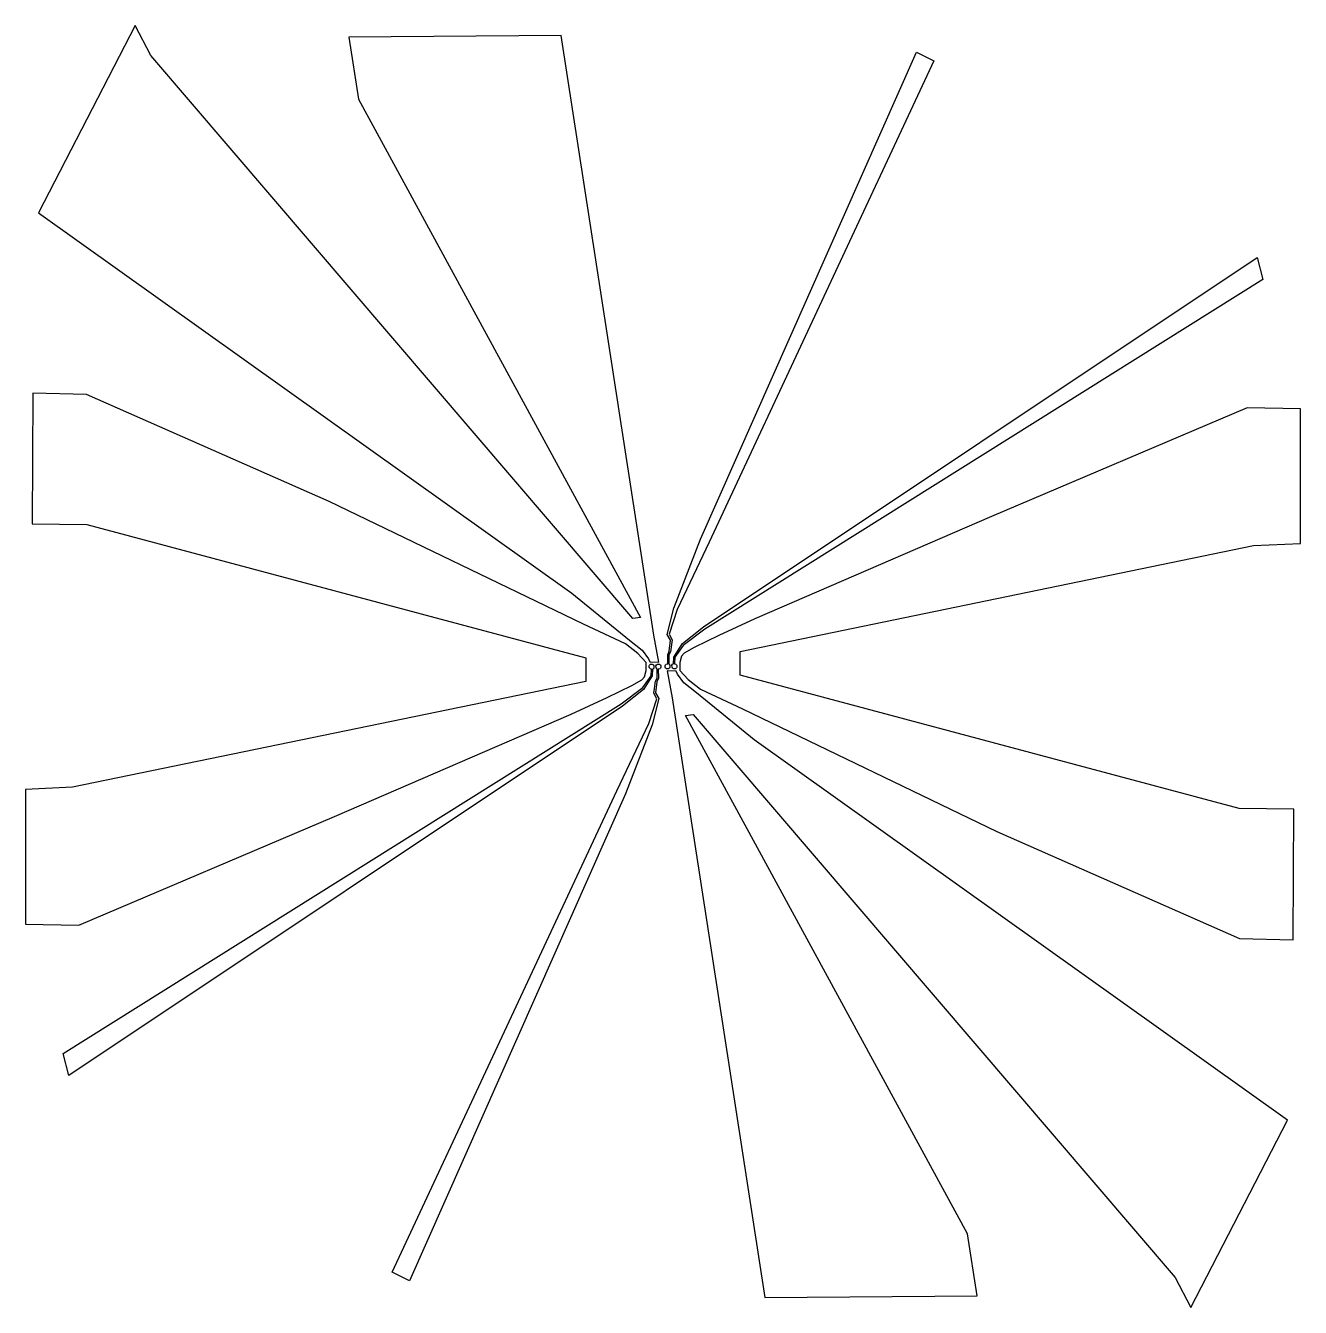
# Model space of a CAD drawing. Extents: x -12.4 to 12.4, y -12.5 to 12.5.
import ezdxf

# ---------------------------------------------------------------- set-up
doc = ezdxf.new("R2010")
doc.units = 13
doc.header["$MEASUREMENT"] = 0
for name, color, linetype in [('P1', 100, 'Continuous'), ('P2', 7, 'Continuous'), ('P3', 1, 'Continuous'), ('P4', 192, 'Continuous'), ('qpcL', 4, 'Continuous'), ('qpcR', 253, 'Continuous'), ('resL', 50, 'Continuous'), ('resR', 30, 'Continuous')]:
    doc.layers.add(name, color=color, linetype=linetype)

msp = doc.modelspace()

# ---------------------------------------------------------------- linework, layer by layer
at = {"layer": 'P1'}
for p, q in [((-0.263, 0.043), (-0.257, 0.059)), ((-0.262, 0.011), (-0.263, 0.043)), ((-0.255, -0.005), (-0.262, 0.011)), ((-0.257, 0.059), (-0.24, 0.074)), ((-0.24, 0.074), (-0.208, 0.074)), ((-0.208, 0.074), (-0.181, 0.06)), ((-0.181, 0.06), (-0.171, 0.046)), ((-0.171, 0.007), (-0.18, -0.012)), ((-0.171, 0.046), (-0.171, 0.007)), ((-0.386, -0.378), (-0.225, -0.15)), ((-0.204, -0.15), (-0.377, -0.42)), ((-0.242, -0.016), (-0.255, -0.005)), ((-0.221, -0.02), (-0.242, -0.016)), ((-0.225, -0.15), (-0.221, -0.02)), ((-0.199, -0.02), (-0.204, -0.15)), ((-0.18, -0.012), (-0.199, -0.02)), ((-0.813, -0.699), (-0.386, -0.378)), ((-0.377, -0.42), (-0.785, -0.743)), ((-0.377, -0.42), (-0.377, -0.42)), ((-11.696, -7.515), (-0.813, -0.699)), ((-0.785, -0.743), (-11.583, -7.948)), ((-11.583, -7.948), (-11.696, -7.515))]:
    msp.add_line(p, q, dxfattribs=at)
at = {"layer": 'P2'}
for p, q in [((-0.132, 0.044), (-0.12, 0.063)), ((-0.131, 0.01), (-0.132, 0.044)), ((-0.12, -0.008), (-0.131, 0.01)), ((-0.12, 0.063), (-0.101, 0.078)), ((-0.101, 0.078), (-0.062, 0.076)), ((-0.062, 0.076), (-0.045, 0.06)), ((-0.045, 0.06), (-0.036, 0.043)), ((-0.036, 0.017), (-0.042, -0.003)), ((-0.036, 0.043), (-0.036, 0.017)), ((-0.14, -0.255), (-0.111, -0.2)), ((-0.109, -0.016), (-0.12, -0.008)), ((-0.086, -0.2), (-0.115, -0.267)), ((-0.111, -0.2), (-0.109, -0.016)), ((-0.059, -0.013), (-0.088, -0.021)), ((-0.088, -0.021), (-0.086, -0.2)), ((-0.042, -0.003), (-0.059, -0.013)), ((-0.171, -0.491), (-0.14, -0.255)), ((-0.113, -0.597), (-0.171, -0.491)), ((-0.115, -0.267), (-0.142, -0.483)), ((-0.142, -0.483), (-0.078, -0.595)), ((-0.115, -0.267), (-0.115, -0.267)), ((-0.269, -1.082), (-0.113, -0.597)), ((-0.078, -0.595), (-0.209, -1.105)), ((-0.893, -2.396), (-0.269, -1.082)), ((-0.209, -1.105), (-0.729, -2.454)), ((-5.278, -11.78), (-0.893, -2.396)), ((-0.729, -2.454), (-4.938, -11.949)), ((-4.938, -11.949), (-5.278, -11.78))]:
    msp.add_line(p, q, dxfattribs=at)
at = {"layer": 'P3'}
for p, q in [((0.738, 2.515), (4.948, 12.01)), ((4.948, 12.01), (5.287, 11.841)), ((5.287, 11.841), (0.903, 2.457)), ((0.219, 1.166), (0.738, 2.515)), ((0.903, 2.457), (0.278, 1.143)), ((0.087, 0.656), (0.219, 1.166)), ((0.278, 1.143), (0.123, 0.658)), ((0.151, 0.544), (0.087, 0.656)), ((0.123, 0.658), (0.181, 0.552)), ((0.125, 0.327), (0.151, 0.544)), ((0.181, 0.552), (0.15, 0.315)), ((0.096, 0.261), (0.125, 0.327)), ((0.098, 0.082), (0.096, 0.261)), ((0.12, 0.261), (0.119, 0.076)), ((0.15, 0.315), (0.12, 0.261)), ((0.125, 0.327), (0.125, 0.327)), ((0.045, 0.044), (0.052, 0.064)), ((0.045, 0.018), (0.045, 0.044)), ((0.055, 0.001), (0.045, 0.018)), ((0.052, 0.064), (0.069, 0.074)), ((0.071, -0.015), (0.055, 0.001)), ((0.069, 0.074), (0.098, 0.082)), ((0.119, 0.076), (0.129, 0.069)), ((0.129, 0.069), (0.141, 0.051)), ((0.141, 0.017), (0.129, -0.002)), ((0.141, 0.051), (0.141, 0.017)), ((0.111, -0.017), (0.071, -0.015)), ((0.129, -0.002), (0.111, -0.017))]:
    msp.add_line(p, q, dxfattribs=at)
at = {"layer": 'P4'}
for p, q in [((0.794, 0.804), (11.593, 8.009)), ((11.593, 8.009), (11.705, 7.575)), ((11.705, 7.575), (0.822, 0.76)), ((0.386, 0.481), (0.794, 0.804)), ((0.822, 0.76), (0.395, 0.439)), ((0.213, 0.211), (0.386, 0.481)), ((0.395, 0.439), (0.234, 0.211)), ((0.386, 0.481), (0.386, 0.481)), ((0.18, 0.054), (0.19, 0.073)), ((0.181, 0.015), (0.18, 0.054)), ((0.191, 0.001), (0.181, 0.015)), ((0.19, 0.073), (0.209, 0.081)), ((0.218, -0.013), (0.191, 0.001)), ((0.209, 0.081), (0.213, 0.211)), ((0.234, 0.211), (0.23, 0.081)), ((0.23, 0.081), (0.252, 0.077)), ((0.267, 0.002), (0.249, -0.013)), ((0.252, 0.077), (0.265, 0.066)), ((0.265, 0.066), (0.272, 0.05)), ((0.273, 0.018), (0.267, 0.002)), ((0.272, 0.05), (0.273, 0.018)), ((0.249, -0.013), (0.218, -0.013))]:
    msp.add_line(p, q, dxfattribs=at)
at = {"layer": 'qpcL'}
for p, q in [((-12.287, 5.359), (-12.3, 2.81)), ((-11.24, 5.333), (-12.287, 5.359)), ((-6.507, 3.247), (-11.24, 5.333)), ((-1.546, 0.859), (-6.507, 3.247)), ((-6.507, 3.247), (-6.507, 3.247)), ((-12.3, 2.81), (-11.234, 2.802)), ((-11.234, 2.802), (-1.5, 0.201)), ((-0.726, 0.474), (-1.546, 0.859)), ((-1.546, 0.859), (-1.546, 0.859)), ((-0.483, 0.284), (-0.726, 0.474)), ((-0.326, 0.111), (-0.483, 0.284)), ((-1.5, 0.201), (-1.5, -0.264)), ((-0.325, -0.049), (-0.326, 0.111)), ((-0.606, -0.338), (-0.407, -0.232)), ((-0.407, -0.232), (-0.354, -0.169)), ((-0.354, -0.169), (-0.325, -0.049)), ((-1.5, -0.264), (-11.509, -2.326)), ((-1.083, -0.573), (-0.606, -0.338)), ((-1.784, -0.9), (-1.083, -0.573)), ((-6.402, -2.893), (-1.784, -0.9)), ((-11.509, -2.326), (-12.425, -2.367)), ((-12.425, -2.367), (-12.425, -4.993)), ((-11.387, -5.014), (-6.402, -2.893)), ((-12.425, -4.993), (-11.387, -5.014))]:
    msp.add_line(p, q, dxfattribs=at)
at = {"layer": 'qpcR'}
for p, q in [((11.396, 5.075), (6.412, 2.953)), ((12.435, 5.054), (11.396, 5.075)), ((12.435, 2.428), (12.435, 5.054)), ((6.412, 2.953), (1.794, 0.961)), ((1.51, 0.325), (11.518, 2.387)), ((11.518, 2.387), (12.435, 2.428)), ((1.794, 0.961), (1.093, 0.634)), ((1.093, 0.634), (0.615, 0.399)), ((0.417, 0.293), (0.364, 0.23)), ((0.615, 0.399), (0.417, 0.293)), ((1.51, -0.14), (1.51, 0.325)), ((0.364, 0.23), (0.335, 0.11)), ((0.335, 0.11), (0.336, -0.05)), ((0.336, -0.05), (0.493, -0.223)), ((0.493, -0.223), (0.735, -0.413)), ((11.243, -2.741), (1.51, -0.14)), ((0.735, -0.413), (1.556, -0.798)), ((1.556, -0.798), (6.517, -3.186)), ((1.556, -0.798), (1.556, -0.798)), ((12.31, -2.749), (11.243, -2.741)), ((12.297, -5.298), (12.31, -2.749)), ((6.517, -3.186), (6.517, -3.186)), ((6.517, -3.186), (11.249, -5.272)), ((11.249, -5.272), (12.297, -5.298))]:
    msp.add_line(p, q, dxfattribs=at)
at = {"layer": 'resL'}
for p, q in [((-10.288, 12.529), (-12.177, 8.876)), ((-9.982, 11.944), (-10.288, 12.529)), ((-1.98, 12.336), (-6.125, 12.303)), ((-6.125, 12.303), (-5.936, 11.094)), ((-0.172, 0.642), (-1.98, 12.336)), ((-0.585, 0.968), (-9.982, 11.944)), ((-5.936, 11.094), (-0.431, 0.983)), ((-12.177, 8.876), (-1.772, 1.461)), ((-1.772, 1.461), (-0.646, 0.542)), ((-0.431, 0.983), (-0.585, 0.968)), ((-0.646, 0.542), (-0.402, 0.348)), ((-0.077, 0.118), (-0.172, 0.642)), ((-0.402, 0.348), (-0.276, 0.181)), ((-0.276, 0.181), (-0.252, 0.119)), ((-0.252, 0.119), (-0.077, 0.118))]:
    msp.add_line(p, q, dxfattribs=at)
at = {"layer": 'resR'}
for p, q in [((0.261, -0.058), (0.086, -0.057)), ((0.086, -0.057), (0.182, -0.581)), ((0.285, -0.12), (0.261, -0.058)), ((0.412, -0.287), (0.285, -0.12)), ((0.656, -0.481), (0.412, -0.287)), ((1.782, -1.401), (0.656, -0.481)), ((0.182, -0.581), (1.99, -12.275)), ((0.441, -0.922), (0.595, -0.907)), ((5.945, -11.033), (0.441, -0.922)), ((0.595, -0.907), (9.992, -11.883)), ((12.186, -8.815), (1.782, -1.401)), ((10.297, -12.468), (12.186, -8.815)), ((6.134, -12.242), (5.945, -11.033)), ((9.992, -11.883), (10.297, -12.468)), ((1.99, -12.275), (6.134, -12.242))]:
    msp.add_line(p, q, dxfattribs=at)

doc.saveas('drawing.dxf')
